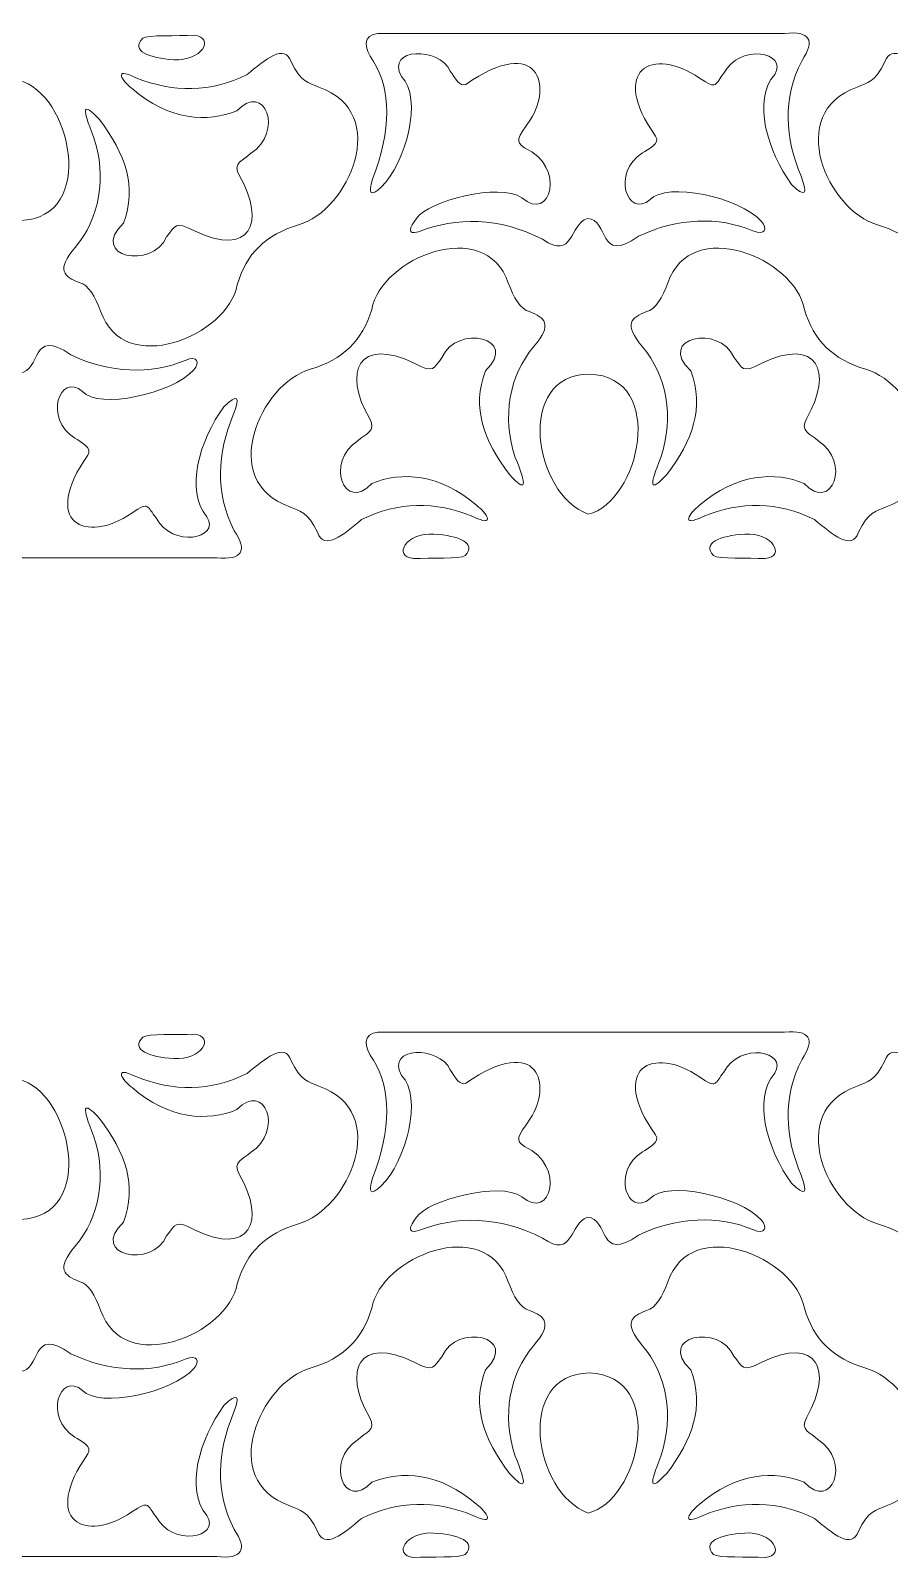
# Model space of a CAD drawing. Header units: centimetres. Extents: x -120 to 120, y -26 to 26.
# Drawn here: x -90.9 to -61.7, y -25.9 to 26 of the extents above; entities that cross this region are included whole.
import ezdxf

# ---------------------------------------------------------------- set-up
doc = ezdxf.new("R2010")
doc.units = ezdxf.units.CM
doc.header["$MEASUREMENT"] = 0
doc.layers.add('layer 1', color=7, linetype='Continuous')

msp = doc.modelspace()

# ---------------------------------------------------------------- linework, layer by layer
at = {"layer": 'layer 1', "color": 114, "lineweight": 9}
for points, knots in [([(-64.73346, 21.02465), (-64.49041, 20.39162), (-64.58977, 20.28931), (-65.05721, 20.7434), (-65.05721, 20.7434), (-65.86921, 21.8768), (-66.39406, 23.58521), (-65.62721, 24.4734), (-65.62721, 24.4734), (-65.16083, 25.22822), (-66.81146, 25.54782), (-67.34961, 24.51174), (-67.34961, 24.51174), (-67.66971, 24.1459), (-67.55351, 23.92385), (-68.17596, 24.3509), (-68.17596, 24.3509), (-69.75879, 25.43685), (-71.27426, 24.64714), (-69.66471, 22.38215), (-69.66471, 22.38215), (-69.49747, 22.13501), (-69.92972, 21.92589), (-70.11221, 21.8109), (-70.11221, 21.8109), (-71.16199, 21.1494), (-70.63689, 19.57249), (-69.84471, 20.2284), (-69.84471, 20.2284), (-69.29712, 20.84691), (-66.82385, 20.31901), (-66.07221, 19.4909), (-66.07221, 19.4909), (-65.876, 19.24812), (-65.92814, 18.99675), (-66.36971, 19.1734), (-66.36971, 19.1734), (-67.5193, 19.65783), (-68.92687, 19.61552), (-70.24721, 18.9859), (-70.24721, 18.9859), (-71.6265, 18.01202), (-71.23938, 19.56738), (-71.97721, 19.5909), (-71.97721, 19.5909), (-72.59743, 19.39431), (-72.43437, 18.15552), (-73.49971, 18.8834), (-73.49971, 18.8834), (-74.98002, 19.64468), (-76.42514, 19.63844), (-77.70721, 19.1409), (-77.70721, 19.1409), (-78.1185, 19.02383), (-78.00253, 19.28504), (-77.77471, 19.5909), (-77.77471, 19.5909), (-77.38552, 20.17609), (-74.95663, 20.81959), (-74.20471, 20.28965), (-74.20471, 20.28965), (-73.21852, 19.43376), (-72.67892, 21.34134), (-74.11221, 21.9884), (-74.11221, 21.9884), (-74.43484, 22.21848), (-74.35537, 22.28669), (-73.90846, 22.9509), (-73.90846, 22.9509), (-73.17796, 24.03658), (-73.60186, 25.8634), (-76.10221, 24.1334), (-76.10221, 24.1334), (-76.30768, 24.0498), (-76.46596, 24.33465), (-76.62971, 24.58715), (-76.62971, 24.58715), (-77.00174, 25.41672), (-78.82715, 25.39216), (-78.28221, 24.4009), (-78.28221, 24.4009), (-77.55288, 23.68534), (-78.12644, 21.46222), (-78.96721, 20.6559), (-78.96721, 20.6559), (-79.32415, 20.32303), (-79.42331, 20.41053), (-79.26471, 20.9184), (-79.26471, 20.9184), (-78.61418, 22.58644), (-78.64374, 23.98132), (-79.23221, 24.9159), (-79.23221, 24.9159), (-79.58513, 25.37912), (-79.58421, 25.82692), (-79.08221, 25.8634), (-79.08221, 25.8634), (-79.08221, 25.8634), (-65.29447, 25.8634), (-65.29447, 25.8634), (-65.29447, 25.8634), (-64.43316, 25.96045), (-64.24348, 25.62121), (-64.69971, 24.9484), (-64.69971, 24.9484), (-65.37585, 23.63633), (-65.27311, 22.32911), (-64.73346, 21.02465)], [0, 0, 0, 0, 0.03571429, 0.03571429, 0.03571429, 0.03571429, 0.07142857, 0.07142857, 0.07142857, 0.07142857, 0.10714286, 0.10714286, 0.10714286, 0.10714286, 0.14285714, 0.14285714, 0.14285714, 0.14285714, 0.17857143, 0.17857143, 0.17857143, 0.17857143, 0.21428571, 0.21428571, 0.21428571, 0.21428571, 0.25, 0.25, 0.25, 0.25, 0.28571429, 0.28571429, 0.28571429, 0.28571429, 0.32142857, 0.32142857, 0.32142857, 0.32142857, 0.35714286, 0.35714286, 0.35714286, 0.35714286, 0.39285714, 0.39285714, 0.39285714, 0.39285714, 0.42857143, 0.42857143, 0.42857143, 0.42857143, 0.46428571, 0.46428571, 0.46428571, 0.46428571, 0.5, 0.5, 0.5, 0.5, 0.53571429, 0.53571429, 0.53571429, 0.53571429, 0.57142857, 0.57142857, 0.57142857, 0.57142857, 0.60714286, 0.60714286, 0.60714286, 0.60714286, 0.64285714, 0.64285714, 0.64285714, 0.64285714, 0.67857143, 0.67857143, 0.67857143, 0.67857143, 0.71428571, 0.71428571, 0.71428571, 0.71428571, 0.75, 0.75, 0.75, 0.75, 0.78571429, 0.78571429, 0.78571429, 0.78571429, 0.82142857, 0.82142857, 0.82142857, 0.82142857, 0.85714286, 0.85714286, 0.85714286, 0.85714286, 0.89285714, 0.89285714, 0.89285714, 0.89285714, 0.92857143, 0.92857143, 0.92857143, 0.92857143, 1, 1, 1, 1]), ([(-88.72684, 22.35795), (-88.25789, 20.98293), (-88.53196, 19.57407), (-89.3474, 18.61059), (-89.3474, 18.61059), (-90.01078, 17.83622), (-89.72382, 17.61468), (-89.20934, 17.41795), (-89.20934, 17.41795), (-88.89497, 17.34296), (-88.6768, 16.94011), (-88.48559, 16.44544), (-88.48559, 16.44544), (-87.71226, 14.16461), (-84.17355, 15.59529), (-83.85559, 17.34045), (-83.85559, 17.34045), (-83.54263, 18.40238), (-82.88773, 19.0413), (-81.77434, 19.37295), (-81.77434, 19.37295), (-80.08365, 19.85303), (-78.6039, 23.17257), (-81.08184, 24.03795), (-81.08184, 24.03795), (-81.43684, 24.20045), (-81.68844, 24.19825), (-82.02059, 24.89545), (-82.02059, 24.89545), (-82.23776, 25.54525), (-82.9058, 24.97764), (-83.51597, 24.46823), (-83.51597, 24.46823), (-84.75811, 23.85408), (-86.01561, 23.84476), (-87.28847, 24.36323), (-87.28847, 24.36323), (-88.09898, 24.7591), (-87.74411, 24.22945), (-87.42223, 23.99466), (-87.42223, 23.99466), (-86.17356, 22.90148), (-84.84606, 22.83167), (-83.86434, 23.24295), (-83.86434, 23.24295), (-82.92367, 24.24878), (-82.25558, 22.52313), (-83.39934, 21.79045), (-83.39934, 21.79045), (-83.62684, 21.55587), (-84.04887, 21.4916), (-83.77684, 21.03295), (-83.77684, 21.03295), (-82.8707, 19.44395), (-83.41184, 18.26295), (-85.30184, 19.16545), (-85.30184, 19.16545), (-85.98079, 19.53463), (-85.94934, 19.33295), (-86.25059, 18.9617), (-86.25059, 18.9617), (-86.72986, 17.8408), (-88.9037, 18.29615), (-87.71184, 19.42545), (-87.71184, 19.42545), (-87.23969, 20.67982), (-87.65029, 21.77849), (-88.52684, 22.94295), (-88.52684, 22.94295), (-89.11686, 23.57602), (-89.12252, 23.34285), (-88.72684, 22.35795)], [0, 0, 0, 0, 0.05263158, 0.05263158, 0.05263158, 0.05263158, 0.10526316, 0.10526316, 0.10526316, 0.10526316, 0.15789474, 0.15789474, 0.15789474, 0.15789474, 0.21052632, 0.21052632, 0.21052632, 0.21052632, 0.26315789, 0.26315789, 0.26315789, 0.26315789, 0.31578947, 0.31578947, 0.31578947, 0.31578947, 0.36842105, 0.36842105, 0.36842105, 0.36842105, 0.42105263, 0.42105263, 0.42105263, 0.42105263, 0.47368421, 0.47368421, 0.47368421, 0.47368421, 0.52631579, 0.52631579, 0.52631579, 0.52631579, 0.57894737, 0.57894737, 0.57894737, 0.57894737, 0.63157895, 0.63157895, 0.63157895, 0.63157895, 0.68421053, 0.68421053, 0.68421053, 0.68421053, 0.73684211, 0.73684211, 0.73684211, 0.73684211, 0.78947368, 0.78947368, 0.78947368, 0.78947368, 0.84210526, 0.84210526, 0.84210526, 0.84210526, 0.89473684, 0.89473684, 0.89473684, 0.89473684, 1, 1, 1, 1]), ([(-87.06073, 25.6994), (-87.47477, 25.27527), (-86.84218, 25.02263), (-86.00573, 24.97191), (-86.00573, 24.97191), (-85.05747, 24.91441), (-84.59307, 25.72049), (-85.31573, 25.8019), (-85.31573, 25.8019), (-85.8974, 25.76773), (-86.88567, 25.82344), (-87.06073, 25.6994)], [0, 0, 0, 0, 0.25, 0.25, 0.25, 0.25, 0.5, 0.5, 0.5, 0.5, 1, 1, 1, 1]), ([(-55.18462, 22.35795), (-55.65357, 20.98293), (-55.3795, 19.57407), (-54.56406, 18.61059), (-54.56406, 18.61059), (-53.90068, 17.83622), (-54.18764, 17.61468), (-54.70212, 17.41795), (-54.70212, 17.41795), (-55.01649, 17.34296), (-55.23466, 16.94011), (-55.42587, 16.44544), (-55.42587, 16.44544), (-56.1992, 14.16461), (-59.73791, 15.59529), (-60.05587, 17.34045), (-60.05587, 17.34045), (-60.36883, 18.40238), (-61.02373, 19.0413), (-62.13712, 19.37295), (-62.13712, 19.37295), (-63.82781, 19.85303), (-65.30756, 23.17257), (-62.82962, 24.03795), (-62.82962, 24.03795), (-62.47462, 24.20045), (-62.22302, 24.19825), (-61.89087, 24.89545), (-61.89087, 24.89545), (-61.6737, 25.54525), (-61.00566, 24.97764), (-60.39549, 24.46823), (-60.39549, 24.46823), (-59.15335, 23.85408), (-57.89585, 23.84476), (-56.62299, 24.36323), (-56.62299, 24.36323), (-55.81248, 24.7591), (-56.16735, 24.22945), (-56.48923, 23.99466), (-56.48923, 23.99466), (-57.7379, 22.90148), (-59.0654, 22.83167), (-60.04712, 23.24295), (-60.04712, 23.24295), (-60.98779, 24.24878), (-61.65588, 22.52313), (-60.51212, 21.79045), (-60.51212, 21.79045), (-60.28462, 21.55587), (-59.86259, 21.4916), (-60.13462, 21.03295), (-60.13462, 21.03295), (-61.04076, 19.44395), (-60.49962, 18.26295), (-58.60962, 19.16545), (-58.60962, 19.16545), (-57.93067, 19.53463), (-57.96212, 19.33295), (-57.66087, 18.9617), (-57.66087, 18.9617), (-57.1816, 17.8408), (-55.00776, 18.29615), (-56.19962, 19.42545), (-56.19962, 19.42545), (-56.67177, 20.67982), (-56.26117, 21.77849), (-55.38462, 22.94295), (-55.38462, 22.94295), (-54.7946, 23.57602), (-54.78894, 23.34285), (-55.18462, 22.35795)], [0, 0, 0, 0, 0.05263158, 0.05263158, 0.05263158, 0.05263158, 0.10526316, 0.10526316, 0.10526316, 0.10526316, 0.15789474, 0.15789474, 0.15789474, 0.15789474, 0.21052632, 0.21052632, 0.21052632, 0.21052632, 0.26315789, 0.26315789, 0.26315789, 0.26315789, 0.31578947, 0.31578947, 0.31578947, 0.31578947, 0.36842105, 0.36842105, 0.36842105, 0.36842105, 0.42105263, 0.42105263, 0.42105263, 0.42105263, 0.47368421, 0.47368421, 0.47368421, 0.47368421, 0.52631579, 0.52631579, 0.52631579, 0.52631579, 0.57894737, 0.57894737, 0.57894737, 0.57894737, 0.63157895, 0.63157895, 0.63157895, 0.63157895, 0.68421053, 0.68421053, 0.68421053, 0.68421053, 0.73684211, 0.73684211, 0.73684211, 0.73684211, 0.78947368, 0.78947368, 0.78947368, 0.78947368, 0.84210526, 0.84210526, 0.84210526, 0.84210526, 0.89473684, 0.89473684, 0.89473684, 0.89473684, 1, 1, 1, 1]), ([(-91.25862, 24.26743), (-93.12131, 23.58728), (-93.73112, 19.54243), (-91.22112, 19.51994), (-91.22112, 19.51994), (-88.5503, 19.60123), (-89.52038, 23.87958), (-91.25862, 24.26743)], [0, 0, 0, 0, 0.33333333, 0.33333333, 0.33333333, 0.33333333, 1, 1, 1, 1]), ([(-74.4232, 11.49115), (-74.89215, 12.86617), (-74.61808, 14.27503), (-73.80264, 15.23851), (-73.80264, 15.23851), (-73.13926, 16.01288), (-73.42622, 16.23442), (-73.9407, 16.43115), (-73.9407, 16.43115), (-74.25507, 16.50614), (-74.47324, 16.90899), (-74.66445, 17.40366), (-74.66445, 17.40366), (-75.43778, 19.68449), (-78.97649, 18.25381), (-79.29445, 16.50865), (-79.29445, 16.50865), (-79.60741, 15.44672), (-80.26231, 14.8078), (-81.3757, 14.47615), (-81.3757, 14.47615), (-83.06639, 13.99607), (-84.54614, 10.67653), (-82.0682, 9.81115), (-82.0682, 9.81115), (-81.7132, 9.64865), (-81.4616, 9.65085), (-81.12945, 8.95365), (-81.12945, 8.95365), (-80.91228, 8.30385), (-80.24424, 8.87146), (-79.63407, 9.38087), (-79.63407, 9.38087), (-78.39193, 9.99502), (-77.13443, 10.00434), (-75.86157, 9.48587), (-75.86157, 9.48587), (-75.05106, 9.09), (-75.40593, 9.61965), (-75.72781, 9.85444), (-75.72781, 9.85444), (-76.97648, 10.94762), (-78.30398, 11.01743), (-79.2857, 10.60615), (-79.2857, 10.60615), (-80.22637, 9.60032), (-80.89446, 11.32597), (-79.7507, 12.05865), (-79.7507, 12.05865), (-79.5232, 12.29323), (-79.10117, 12.3575), (-79.3732, 12.81615), (-79.3732, 12.81615), (-80.27934, 14.40515), (-79.7382, 15.58615), (-77.8482, 14.68365), (-77.8482, 14.68365), (-77.16925, 14.31447), (-77.2007, 14.51615), (-76.89945, 14.8874), (-76.89945, 14.8874), (-76.42018, 16.0083), (-74.24634, 15.55295), (-75.4382, 14.42365), (-75.4382, 14.42365), (-75.91035, 13.16928), (-75.49975, 12.07061), (-74.6232, 10.90615), (-74.6232, 10.90615), (-74.03318, 10.27308), (-74.02752, 10.50625), (-74.4232, 11.49115)], [0, 0, 0, 0, 0.05263158, 0.05263158, 0.05263158, 0.05263158, 0.10526316, 0.10526316, 0.10526316, 0.10526316, 0.15789474, 0.15789474, 0.15789474, 0.15789474, 0.21052632, 0.21052632, 0.21052632, 0.21052632, 0.26315789, 0.26315789, 0.26315789, 0.26315789, 0.31578947, 0.31578947, 0.31578947, 0.31578947, 0.36842105, 0.36842105, 0.36842105, 0.36842105, 0.42105263, 0.42105263, 0.42105263, 0.42105263, 0.47368421, 0.47368421, 0.47368421, 0.47368421, 0.52631579, 0.52631579, 0.52631579, 0.52631579, 0.57894737, 0.57894737, 0.57894737, 0.57894737, 0.63157895, 0.63157895, 0.63157895, 0.63157895, 0.68421053, 0.68421053, 0.68421053, 0.68421053, 0.73684211, 0.73684211, 0.73684211, 0.73684211, 0.78947368, 0.78947368, 0.78947368, 0.78947368, 0.84210526, 0.84210526, 0.84210526, 0.84210526, 0.89473684, 0.89473684, 0.89473684, 0.89473684, 1, 1, 1, 1]), ([(-69.48822, 11.49115), (-69.01927, 12.86617), (-69.29334, 14.27503), (-70.10878, 15.23851), (-70.10878, 15.23851), (-70.77216, 16.01288), (-70.4852, 16.23442), (-69.97072, 16.43115), (-69.97072, 16.43115), (-69.65635, 16.50614), (-69.43818, 16.90899), (-69.24697, 17.40366), (-69.24697, 17.40366), (-68.47364, 19.68449), (-64.93493, 18.25381), (-64.61697, 16.50865), (-64.61697, 16.50865), (-64.30401, 15.44672), (-63.64911, 14.8078), (-62.53572, 14.47615), (-62.53572, 14.47615), (-60.84503, 13.99607), (-59.36528, 10.67653), (-61.84322, 9.81115), (-61.84322, 9.81115), (-62.19822, 9.64865), (-62.44982, 9.65085), (-62.78197, 8.95365), (-62.78197, 8.95365), (-62.99914, 8.30385), (-63.66718, 8.87146), (-64.27735, 9.38087), (-64.27735, 9.38087), (-65.51949, 9.99502), (-66.77699, 10.00434), (-68.04985, 9.48587), (-68.04985, 9.48587), (-68.86036, 9.09), (-68.50549, 9.61965), (-68.18361, 9.85444), (-68.18361, 9.85444), (-66.93494, 10.94762), (-65.60744, 11.01743), (-64.62572, 10.60615), (-64.62572, 10.60615), (-63.68505, 9.60032), (-63.01696, 11.32597), (-64.16072, 12.05865), (-64.16072, 12.05865), (-64.38822, 12.29323), (-64.81025, 12.3575), (-64.53822, 12.81615), (-64.53822, 12.81615), (-63.63208, 14.40515), (-64.17322, 15.58615), (-66.06322, 14.68365), (-66.06322, 14.68365), (-66.74217, 14.31447), (-66.71072, 14.51615), (-67.01197, 14.8874), (-67.01197, 14.8874), (-67.49124, 16.0083), (-69.66508, 15.55295), (-68.47322, 14.42365), (-68.47322, 14.42365), (-68.00107, 13.16928), (-68.41167, 12.07061), (-69.28822, 10.90615), (-69.28822, 10.90615), (-69.87824, 10.27308), (-69.8839, 10.50625), (-69.48822, 11.49115)], [0, 0, 0, 0, 0.05263158, 0.05263158, 0.05263158, 0.05263158, 0.10526316, 0.10526316, 0.10526316, 0.10526316, 0.15789474, 0.15789474, 0.15789474, 0.15789474, 0.21052632, 0.21052632, 0.21052632, 0.21052632, 0.26315789, 0.26315789, 0.26315789, 0.26315789, 0.31578947, 0.31578947, 0.31578947, 0.31578947, 0.36842105, 0.36842105, 0.36842105, 0.36842105, 0.42105263, 0.42105263, 0.42105263, 0.42105263, 0.47368421, 0.47368421, 0.47368421, 0.47368421, 0.52631579, 0.52631579, 0.52631579, 0.52631579, 0.57894737, 0.57894737, 0.57894737, 0.57894737, 0.63157895, 0.63157895, 0.63157895, 0.63157895, 0.68421053, 0.68421053, 0.68421053, 0.68421053, 0.73684211, 0.73684211, 0.73684211, 0.73684211, 0.78947368, 0.78947368, 0.78947368, 0.78947368, 0.84210526, 0.84210526, 0.84210526, 0.84210526, 0.89473684, 0.89473684, 0.89473684, 0.89473684, 1, 1, 1, 1]), ([(-83.98617, 12.92734), (-83.74312, 13.56037), (-83.84248, 13.66268), (-84.30992, 13.20859), (-84.30992, 13.20859), (-85.12192, 12.07519), (-85.64677, 10.36678), (-84.87992, 9.47859), (-84.87992, 9.47859), (-84.41354, 8.72377), (-86.06417, 8.40417), (-86.60232, 9.44025), (-86.60232, 9.44025), (-86.92242, 9.80609), (-86.80622, 10.02814), (-87.42867, 9.60109), (-87.42867, 9.60109), (-89.0115, 8.51514), (-90.52697, 9.30485), (-88.91742, 11.56984), (-88.91742, 11.56984), (-88.75018, 11.81698), (-89.18243, 12.0261), (-89.36492, 12.14109), (-89.36492, 12.14109), (-90.4147, 12.80259), (-89.8896, 14.3795), (-89.09742, 13.72359), (-89.09742, 13.72359), (-88.54983, 13.10508), (-86.07656, 13.63298), (-85.32492, 14.46109), (-85.32492, 14.46109), (-85.12871, 14.70387), (-85.18085, 14.95524), (-85.62242, 14.77859), (-85.62242, 14.77859), (-86.77201, 14.29416), (-88.17958, 14.33647), (-89.49992, 14.96609), (-89.49992, 14.96609), (-90.87921, 15.93997), (-90.49209, 14.38461), (-91.22992, 14.36109), (-91.22992, 14.36109), (-91.85014, 14.55768), (-91.68708, 15.79647), (-92.75242, 15.06859), (-92.75242, 15.06859), (-94.23273, 14.30731), (-95.67785, 14.31355), (-96.95992, 14.81109), (-96.95992, 14.81109), (-97.37121, 14.92816), (-97.25524, 14.66695), (-97.02742, 14.36109), (-97.02742, 14.36109), (-96.63823, 13.7759), (-94.20934, 13.1324), (-93.45742, 13.66234), (-93.45742, 13.66234), (-92.47123, 14.51823), (-91.93163, 12.61065), (-93.36492, 11.96359), (-93.36492, 11.96359), (-93.68755, 11.73351), (-93.60808, 11.6653), (-93.16117, 11.00109), (-93.16117, 11.00109), (-92.43067, 9.91541), (-92.85457, 8.08859), (-95.35492, 9.81859), (-95.35492, 9.81859), (-95.56039, 9.90219), (-95.71867, 9.61734), (-95.88242, 9.36484), (-95.88242, 9.36484), (-96.25445, 8.53527), (-98.07986, 8.55983), (-97.53492, 9.55109), (-97.53492, 9.55109), (-96.80559, 10.26665), (-97.37915, 12.48977), (-98.21992, 13.29609), (-98.21992, 13.29609), (-98.57686, 13.62896), (-98.67602, 13.54146), (-98.51742, 13.03359), (-98.51742, 13.03359), (-97.86689, 11.36555), (-97.89645, 9.97067), (-98.48492, 9.03609), (-98.48492, 9.03609), (-98.83784, 8.57287), (-98.83692, 8.12507), (-98.33492, 8.08859), (-98.33492, 8.08859), (-98.33492, 8.08859), (-84.54718, 8.08859), (-84.54718, 8.08859), (-84.54718, 8.08859), (-83.68587, 7.99154), (-83.49619, 8.33078), (-83.95242, 9.00359), (-83.95242, 9.00359), (-84.62856, 10.31566), (-84.52582, 11.62288), (-83.98617, 12.92734)], [0, 0, 0, 0, 0.03571429, 0.03571429, 0.03571429, 0.03571429, 0.07142857, 0.07142857, 0.07142857, 0.07142857, 0.10714286, 0.10714286, 0.10714286, 0.10714286, 0.14285714, 0.14285714, 0.14285714, 0.14285714, 0.17857143, 0.17857143, 0.17857143, 0.17857143, 0.21428571, 0.21428571, 0.21428571, 0.21428571, 0.25, 0.25, 0.25, 0.25, 0.28571429, 0.28571429, 0.28571429, 0.28571429, 0.32142857, 0.32142857, 0.32142857, 0.32142857, 0.35714286, 0.35714286, 0.35714286, 0.35714286, 0.39285714, 0.39285714, 0.39285714, 0.39285714, 0.42857143, 0.42857143, 0.42857143, 0.42857143, 0.46428571, 0.46428571, 0.46428571, 0.46428571, 0.5, 0.5, 0.5, 0.5, 0.53571429, 0.53571429, 0.53571429, 0.53571429, 0.57142857, 0.57142857, 0.57142857, 0.57142857, 0.60714286, 0.60714286, 0.60714286, 0.60714286, 0.64285714, 0.64285714, 0.64285714, 0.64285714, 0.67857143, 0.67857143, 0.67857143, 0.67857143, 0.71428571, 0.71428571, 0.71428571, 0.71428571, 0.75, 0.75, 0.75, 0.75, 0.78571429, 0.78571429, 0.78571429, 0.78571429, 0.82142857, 0.82142857, 0.82142857, 0.82142857, 0.85714286, 0.85714286, 0.85714286, 0.85714286, 0.89285714, 0.89285714, 0.89285714, 0.89285714, 0.92857143, 0.92857143, 0.92857143, 0.92857143, 1, 1, 1, 1]), ([(-71.95462, 9.56545), (-73.81731, 10.2456), (-74.42712, 14.29045), (-71.91712, 14.31294), (-71.91712, 14.31294), (-69.2463, 14.23165), (-70.21638, 9.9533), (-71.95462, 9.56545)], [0, 0, 0, 0, 0.33333333, 0.33333333, 0.33333333, 0.33333333, 1, 1, 1, 1]), ([(-76.12677, 8.15899), (-75.71273, 8.58312), (-76.34532, 8.83576), (-77.18177, 8.88648), (-77.18177, 8.88648), (-78.13003, 8.94398), (-78.59443, 8.1379), (-77.87177, 8.05649), (-77.87177, 8.05649), (-77.2901, 8.09066), (-76.30183, 8.03495), (-76.12677, 8.15899)], [0, 0, 0, 0, 0.25, 0.25, 0.25, 0.25, 0.5, 0.5, 0.5, 0.5, 1, 1, 1, 1]), ([(-67.69948, 8.15899), (-68.11352, 8.58312), (-67.48093, 8.83576), (-66.64448, 8.88648), (-66.64448, 8.88648), (-65.69622, 8.94398), (-65.23182, 8.1379), (-65.95448, 8.05649), (-65.95448, 8.05649), (-66.53615, 8.09066), (-67.52442, 8.03495), (-67.69948, 8.15899)], [0, 0, 0, 0, 0.25, 0.25, 0.25, 0.25, 0.5, 0.5, 0.5, 0.5, 1, 1, 1, 1])]:
    msp.add_open_spline(points, degree=3, knots=knots, dxfattribs=at)
at = {"layer": 'layer 1', "color": 177, "lineweight": 9}
for points, knots in [([(-87.06074, -8.16728), (-87.47478, -8.59141), (-86.84219, -8.84405), (-86.00574, -8.89477), (-86.00574, -8.89477), (-85.05748, -8.95227), (-84.59308, -8.14619), (-85.31574, -8.06478), (-85.31574, -8.06478), (-85.89741, -8.09895), (-86.88568, -8.04324), (-87.06074, -8.16728)], [0, 0, 0, 0, 0.25, 0.25, 0.25, 0.25, 0.5, 0.5, 0.5, 0.5, 1, 1, 1, 1]), ([(-64.73347, -12.84203), (-64.49042, -13.47506), (-64.58978, -13.57737), (-65.05722, -13.12328), (-65.05722, -13.12328), (-65.86922, -11.98988), (-66.39407, -10.28147), (-65.62722, -9.39328), (-65.62722, -9.39328), (-65.16084, -8.63846), (-66.81147, -8.31886), (-67.34962, -9.35494), (-67.34962, -9.35494), (-67.66972, -9.72078), (-67.55352, -9.94283), (-68.17597, -9.51578), (-68.17597, -9.51578), (-69.7588, -8.42983), (-71.27427, -9.21954), (-69.66472, -11.48453), (-69.66472, -11.48453), (-69.49748, -11.73167), (-69.92973, -11.94079), (-70.11222, -12.05578), (-70.11222, -12.05578), (-71.162, -12.71728), (-70.6369, -14.29419), (-69.84472, -13.63828), (-69.84472, -13.63828), (-69.29713, -13.01977), (-66.82386, -13.54767), (-66.07222, -14.37578), (-66.07222, -14.37578), (-65.87601, -14.61856), (-65.92815, -14.86993), (-66.36972, -14.69328), (-66.36972, -14.69328), (-67.51931, -14.20885), (-68.92688, -14.25116), (-70.24722, -14.88078), (-70.24722, -14.88078), (-71.62651, -15.85466), (-71.23939, -14.2993), (-71.97722, -14.27578), (-71.97722, -14.27578), (-72.59744, -14.47237), (-72.43438, -15.71116), (-73.49972, -14.98328), (-73.49972, -14.98328), (-74.98003, -14.222), (-76.42515, -14.22824), (-77.70722, -14.72578), (-77.70722, -14.72578), (-78.11851, -14.84285), (-78.00254, -14.58164), (-77.77472, -14.27578), (-77.77472, -14.27578), (-77.38553, -13.69059), (-74.95664, -13.04709), (-74.20472, -13.57703), (-74.20472, -13.57703), (-73.21853, -14.43292), (-72.67893, -12.52534), (-74.11222, -11.87828), (-74.11222, -11.87828), (-74.43485, -11.6482), (-74.35538, -11.57999), (-73.90847, -10.91578), (-73.90847, -10.91578), (-73.17797, -9.8301), (-73.60187, -8.00328), (-76.10222, -9.73328), (-76.10222, -9.73328), (-76.30769, -9.81688), (-76.46597, -9.53203), (-76.62972, -9.27953), (-76.62972, -9.27953), (-77.00175, -8.44996), (-78.82716, -8.47452), (-78.28222, -9.46578), (-78.28222, -9.46578), (-77.55289, -10.18134), (-78.12645, -12.40446), (-78.96722, -13.21078), (-78.96722, -13.21078), (-79.32416, -13.54365), (-79.42332, -13.45615), (-79.26472, -12.94828), (-79.26472, -12.94828), (-78.61419, -11.28024), (-78.64375, -9.88536), (-79.23222, -8.95078), (-79.23222, -8.95078), (-79.58514, -8.48756), (-79.58422, -8.03976), (-79.08222, -8.00328), (-79.08222, -8.00328), (-79.08222, -8.00328), (-65.29448, -8.00328), (-65.29448, -8.00328), (-65.29448, -8.00328), (-64.43317, -7.90623), (-64.24349, -8.24547), (-64.69972, -8.91828), (-64.69972, -8.91828), (-65.37586, -10.23035), (-65.27312, -11.53757), (-64.73347, -12.84203)], [0, 0, 0, 0, 0.03571429, 0.03571429, 0.03571429, 0.03571429, 0.07142857, 0.07142857, 0.07142857, 0.07142857, 0.10714286, 0.10714286, 0.10714286, 0.10714286, 0.14285714, 0.14285714, 0.14285714, 0.14285714, 0.17857143, 0.17857143, 0.17857143, 0.17857143, 0.21428571, 0.21428571, 0.21428571, 0.21428571, 0.25, 0.25, 0.25, 0.25, 0.28571429, 0.28571429, 0.28571429, 0.28571429, 0.32142857, 0.32142857, 0.32142857, 0.32142857, 0.35714286, 0.35714286, 0.35714286, 0.35714286, 0.39285714, 0.39285714, 0.39285714, 0.39285714, 0.42857143, 0.42857143, 0.42857143, 0.42857143, 0.46428571, 0.46428571, 0.46428571, 0.46428571, 0.5, 0.5, 0.5, 0.5, 0.53571429, 0.53571429, 0.53571429, 0.53571429, 0.57142857, 0.57142857, 0.57142857, 0.57142857, 0.60714286, 0.60714286, 0.60714286, 0.60714286, 0.64285714, 0.64285714, 0.64285714, 0.64285714, 0.67857143, 0.67857143, 0.67857143, 0.67857143, 0.71428571, 0.71428571, 0.71428571, 0.71428571, 0.75, 0.75, 0.75, 0.75, 0.78571429, 0.78571429, 0.78571429, 0.78571429, 0.82142857, 0.82142857, 0.82142857, 0.82142857, 0.85714286, 0.85714286, 0.85714286, 0.85714286, 0.89285714, 0.89285714, 0.89285714, 0.89285714, 0.92857143, 0.92857143, 0.92857143, 0.92857143, 1, 1, 1, 1]), ([(-88.72685, -11.50873), (-88.2579, -12.88375), (-88.53197, -14.29261), (-89.34741, -15.25609), (-89.34741, -15.25609), (-90.01079, -16.03046), (-89.72383, -16.252), (-89.20935, -16.44873), (-89.20935, -16.44873), (-88.89498, -16.52372), (-88.67681, -16.92657), (-88.4856, -17.42124), (-88.4856, -17.42124), (-87.71227, -19.70207), (-84.17356, -18.27139), (-83.8556, -16.52623), (-83.8556, -16.52623), (-83.54264, -15.4643), (-82.88774, -14.82538), (-81.77435, -14.49373), (-81.77435, -14.49373), (-80.08366, -14.01365), (-78.60391, -10.69411), (-81.08185, -9.82873), (-81.08185, -9.82873), (-81.43685, -9.66623), (-81.68845, -9.66843), (-82.0206, -8.97123), (-82.0206, -8.97123), (-82.23777, -8.32143), (-82.90581, -8.88904), (-83.51598, -9.39845), (-83.51598, -9.39845), (-84.75812, -10.0126), (-86.01562, -10.02192), (-87.28848, -9.50345), (-87.28848, -9.50345), (-88.09899, -9.10758), (-87.74412, -9.63723), (-87.42224, -9.87202), (-87.42224, -9.87202), (-86.17357, -10.9652), (-84.84607, -11.03501), (-83.86435, -10.62373), (-83.86435, -10.62373), (-82.92368, -9.6179), (-82.25559, -11.34355), (-83.39935, -12.07623), (-83.39935, -12.07623), (-83.62685, -12.31081), (-84.04888, -12.37508), (-83.77685, -12.83373), (-83.77685, -12.83373), (-82.87071, -14.42273), (-83.41185, -15.60373), (-85.30185, -14.70123), (-85.30185, -14.70123), (-85.9808, -14.33205), (-85.94935, -14.53373), (-86.2506, -14.90498), (-86.2506, -14.90498), (-86.72987, -16.02588), (-88.90371, -15.57053), (-87.71185, -14.44123), (-87.71185, -14.44123), (-87.2397, -13.18686), (-87.6503, -12.08819), (-88.52685, -10.92373), (-88.52685, -10.92373), (-89.11687, -10.29066), (-89.12253, -10.52383), (-88.72685, -11.50873)], [0, 0, 0, 0, 0.05263158, 0.05263158, 0.05263158, 0.05263158, 0.10526316, 0.10526316, 0.10526316, 0.10526316, 0.15789474, 0.15789474, 0.15789474, 0.15789474, 0.21052632, 0.21052632, 0.21052632, 0.21052632, 0.26315789, 0.26315789, 0.26315789, 0.26315789, 0.31578947, 0.31578947, 0.31578947, 0.31578947, 0.36842105, 0.36842105, 0.36842105, 0.36842105, 0.42105263, 0.42105263, 0.42105263, 0.42105263, 0.47368421, 0.47368421, 0.47368421, 0.47368421, 0.52631579, 0.52631579, 0.52631579, 0.52631579, 0.57894737, 0.57894737, 0.57894737, 0.57894737, 0.63157895, 0.63157895, 0.63157895, 0.63157895, 0.68421053, 0.68421053, 0.68421053, 0.68421053, 0.73684211, 0.73684211, 0.73684211, 0.73684211, 0.78947368, 0.78947368, 0.78947368, 0.78947368, 0.84210526, 0.84210526, 0.84210526, 0.84210526, 0.89473684, 0.89473684, 0.89473684, 0.89473684, 1, 1, 1, 1]), ([(-55.18463, -11.50873), (-55.65358, -12.88375), (-55.37951, -14.29261), (-54.56407, -15.25609), (-54.56407, -15.25609), (-53.90069, -16.03046), (-54.18765, -16.252), (-54.70213, -16.44873), (-54.70213, -16.44873), (-55.0165, -16.52372), (-55.23467, -16.92657), (-55.42588, -17.42124), (-55.42588, -17.42124), (-56.19921, -19.70207), (-59.73792, -18.27139), (-60.05588, -16.52623), (-60.05588, -16.52623), (-60.36884, -15.4643), (-61.02374, -14.82538), (-62.13713, -14.49373), (-62.13713, -14.49373), (-63.82782, -14.01365), (-65.30757, -10.69411), (-62.82963, -9.82873), (-62.82963, -9.82873), (-62.47463, -9.66623), (-62.22303, -9.66843), (-61.89088, -8.97123), (-61.89088, -8.97123), (-61.67371, -8.32143), (-61.00567, -8.88904), (-60.3955, -9.39845), (-60.3955, -9.39845), (-59.15336, -10.0126), (-57.89586, -10.02192), (-56.623, -9.50345), (-56.623, -9.50345), (-55.81249, -9.10758), (-56.16736, -9.63723), (-56.48924, -9.87202), (-56.48924, -9.87202), (-57.73791, -10.9652), (-59.06541, -11.03501), (-60.04713, -10.62373), (-60.04713, -10.62373), (-60.9878, -9.6179), (-61.65589, -11.34355), (-60.51213, -12.07623), (-60.51213, -12.07623), (-60.28463, -12.31081), (-59.8626, -12.37508), (-60.13463, -12.83373), (-60.13463, -12.83373), (-61.04077, -14.42273), (-60.49963, -15.60373), (-58.60963, -14.70123), (-58.60963, -14.70123), (-57.93068, -14.33205), (-57.96213, -14.53373), (-57.66088, -14.90498), (-57.66088, -14.90498), (-57.18161, -16.02588), (-55.00777, -15.57053), (-56.19963, -14.44123), (-56.19963, -14.44123), (-56.67178, -13.18686), (-56.26118, -12.08819), (-55.38463, -10.92373), (-55.38463, -10.92373), (-54.79461, -10.29066), (-54.78895, -10.52383), (-55.18463, -11.50873)], [0, 0, 0, 0, 0.05263158, 0.05263158, 0.05263158, 0.05263158, 0.10526316, 0.10526316, 0.10526316, 0.10526316, 0.15789474, 0.15789474, 0.15789474, 0.15789474, 0.21052632, 0.21052632, 0.21052632, 0.21052632, 0.26315789, 0.26315789, 0.26315789, 0.26315789, 0.31578947, 0.31578947, 0.31578947, 0.31578947, 0.36842105, 0.36842105, 0.36842105, 0.36842105, 0.42105263, 0.42105263, 0.42105263, 0.42105263, 0.47368421, 0.47368421, 0.47368421, 0.47368421, 0.52631579, 0.52631579, 0.52631579, 0.52631579, 0.57894737, 0.57894737, 0.57894737, 0.57894737, 0.63157895, 0.63157895, 0.63157895, 0.63157895, 0.68421053, 0.68421053, 0.68421053, 0.68421053, 0.73684211, 0.73684211, 0.73684211, 0.73684211, 0.78947368, 0.78947368, 0.78947368, 0.78947368, 0.84210526, 0.84210526, 0.84210526, 0.84210526, 0.89473684, 0.89473684, 0.89473684, 0.89473684, 1, 1, 1, 1]), ([(-91.25863, -9.59925), (-93.12132, -10.2794), (-93.73113, -14.32425), (-91.22113, -14.34674), (-91.22113, -14.34674), (-88.55031, -14.26545), (-89.52039, -9.9871), (-91.25863, -9.59925)], [0, 0, 0, 0, 0.33333333, 0.33333333, 0.33333333, 0.33333333, 1, 1, 1, 1]), ([(-74.42321, -22.37553), (-74.89216, -21.00051), (-74.61809, -19.59165), (-73.80265, -18.62817), (-73.80265, -18.62817), (-73.13927, -17.8538), (-73.42623, -17.63226), (-73.94071, -17.43553), (-73.94071, -17.43553), (-74.25508, -17.36054), (-74.47325, -16.95769), (-74.66446, -16.46302), (-74.66446, -16.46302), (-75.43779, -14.18219), (-78.9765, -15.61287), (-79.29446, -17.35803), (-79.29446, -17.35803), (-79.60742, -18.41996), (-80.26232, -19.05888), (-81.37571, -19.39053), (-81.37571, -19.39053), (-83.0664, -19.87061), (-84.54615, -23.19015), (-82.06821, -24.05553), (-82.06821, -24.05553), (-81.71321, -24.21803), (-81.46161, -24.21583), (-81.12946, -24.91303), (-81.12946, -24.91303), (-80.91229, -25.56283), (-80.24425, -24.99522), (-79.63408, -24.48581), (-79.63408, -24.48581), (-78.39194, -23.87166), (-77.13444, -23.86234), (-75.86158, -24.38081), (-75.86158, -24.38081), (-75.05107, -24.77668), (-75.40594, -24.24703), (-75.72782, -24.01224), (-75.72782, -24.01224), (-76.97649, -22.91906), (-78.30399, -22.84925), (-79.28571, -23.26053), (-79.28571, -23.26053), (-80.22638, -24.26636), (-80.89447, -22.54071), (-79.75071, -21.80803), (-79.75071, -21.80803), (-79.52321, -21.57345), (-79.10118, -21.50918), (-79.37321, -21.05053), (-79.37321, -21.05053), (-80.27935, -19.46153), (-79.73821, -18.28053), (-77.84821, -19.18303), (-77.84821, -19.18303), (-77.16926, -19.55221), (-77.20071, -19.35053), (-76.89946, -18.97928), (-76.89946, -18.97928), (-76.42019, -17.85838), (-74.24635, -18.31373), (-75.43821, -19.44303), (-75.43821, -19.44303), (-75.91036, -20.6974), (-75.49976, -21.79607), (-74.62321, -22.96053), (-74.62321, -22.96053), (-74.03319, -23.5936), (-74.02753, -23.36043), (-74.42321, -22.37553)], [0, 0, 0, 0, 0.05263158, 0.05263158, 0.05263158, 0.05263158, 0.10526316, 0.10526316, 0.10526316, 0.10526316, 0.15789474, 0.15789474, 0.15789474, 0.15789474, 0.21052632, 0.21052632, 0.21052632, 0.21052632, 0.26315789, 0.26315789, 0.26315789, 0.26315789, 0.31578947, 0.31578947, 0.31578947, 0.31578947, 0.36842105, 0.36842105, 0.36842105, 0.36842105, 0.42105263, 0.42105263, 0.42105263, 0.42105263, 0.47368421, 0.47368421, 0.47368421, 0.47368421, 0.52631579, 0.52631579, 0.52631579, 0.52631579, 0.57894737, 0.57894737, 0.57894737, 0.57894737, 0.63157895, 0.63157895, 0.63157895, 0.63157895, 0.68421053, 0.68421053, 0.68421053, 0.68421053, 0.73684211, 0.73684211, 0.73684211, 0.73684211, 0.78947368, 0.78947368, 0.78947368, 0.78947368, 0.84210526, 0.84210526, 0.84210526, 0.84210526, 0.89473684, 0.89473684, 0.89473684, 0.89473684, 1, 1, 1, 1]), ([(-69.48823, -22.37553), (-69.01928, -21.00051), (-69.29335, -19.59165), (-70.10879, -18.62817), (-70.10879, -18.62817), (-70.77217, -17.8538), (-70.48521, -17.63226), (-69.97073, -17.43553), (-69.97073, -17.43553), (-69.65636, -17.36054), (-69.43819, -16.95769), (-69.24698, -16.46302), (-69.24698, -16.46302), (-68.47365, -14.18219), (-64.93494, -15.61287), (-64.61698, -17.35803), (-64.61698, -17.35803), (-64.30402, -18.41996), (-63.64912, -19.05888), (-62.53573, -19.39053), (-62.53573, -19.39053), (-60.84504, -19.87061), (-59.36529, -23.19015), (-61.84323, -24.05553), (-61.84323, -24.05553), (-62.19823, -24.21803), (-62.44983, -24.21583), (-62.78198, -24.91303), (-62.78198, -24.91303), (-62.99915, -25.56283), (-63.66719, -24.99522), (-64.27736, -24.48581), (-64.27736, -24.48581), (-65.5195, -23.87166), (-66.777, -23.86234), (-68.04986, -24.38081), (-68.04986, -24.38081), (-68.86037, -24.77668), (-68.5055, -24.24703), (-68.18362, -24.01224), (-68.18362, -24.01224), (-66.93495, -22.91906), (-65.60745, -22.84925), (-64.62573, -23.26053), (-64.62573, -23.26053), (-63.68506, -24.26636), (-63.01697, -22.54071), (-64.16073, -21.80803), (-64.16073, -21.80803), (-64.38823, -21.57345), (-64.81026, -21.50918), (-64.53823, -21.05053), (-64.53823, -21.05053), (-63.63209, -19.46153), (-64.17323, -18.28053), (-66.06323, -19.18303), (-66.06323, -19.18303), (-66.74218, -19.55221), (-66.71073, -19.35053), (-67.01198, -18.97928), (-67.01198, -18.97928), (-67.49125, -17.85838), (-69.66509, -18.31373), (-68.47323, -19.44303), (-68.47323, -19.44303), (-68.00108, -20.6974), (-68.41168, -21.79607), (-69.28823, -22.96053), (-69.28823, -22.96053), (-69.87825, -23.5936), (-69.88391, -23.36043), (-69.48823, -22.37553)], [0, 0, 0, 0, 0.05263158, 0.05263158, 0.05263158, 0.05263158, 0.10526316, 0.10526316, 0.10526316, 0.10526316, 0.15789474, 0.15789474, 0.15789474, 0.15789474, 0.21052632, 0.21052632, 0.21052632, 0.21052632, 0.26315789, 0.26315789, 0.26315789, 0.26315789, 0.31578947, 0.31578947, 0.31578947, 0.31578947, 0.36842105, 0.36842105, 0.36842105, 0.36842105, 0.42105263, 0.42105263, 0.42105263, 0.42105263, 0.47368421, 0.47368421, 0.47368421, 0.47368421, 0.52631579, 0.52631579, 0.52631579, 0.52631579, 0.57894737, 0.57894737, 0.57894737, 0.57894737, 0.63157895, 0.63157895, 0.63157895, 0.63157895, 0.68421053, 0.68421053, 0.68421053, 0.68421053, 0.73684211, 0.73684211, 0.73684211, 0.73684211, 0.78947368, 0.78947368, 0.78947368, 0.78947368, 0.84210526, 0.84210526, 0.84210526, 0.84210526, 0.89473684, 0.89473684, 0.89473684, 0.89473684, 1, 1, 1, 1]), ([(-83.98618, -20.93934), (-83.74313, -20.30631), (-83.84249, -20.204), (-84.30993, -20.65809), (-84.30993, -20.65809), (-85.12193, -21.79149), (-85.64678, -23.4999), (-84.87993, -24.38809), (-84.87993, -24.38809), (-84.41355, -25.14291), (-86.06418, -25.46251), (-86.60233, -24.42643), (-86.60233, -24.42643), (-86.92243, -24.06059), (-86.80623, -23.83854), (-87.42868, -24.26559), (-87.42868, -24.26559), (-89.01151, -25.35154), (-90.52698, -24.56183), (-88.91743, -22.29684), (-88.91743, -22.29684), (-88.75019, -22.0497), (-89.18244, -21.84058), (-89.36493, -21.72559), (-89.36493, -21.72559), (-90.41471, -21.06409), (-89.88961, -19.48718), (-89.09743, -20.14309), (-89.09743, -20.14309), (-88.54984, -20.7616), (-86.07657, -20.2337), (-85.32493, -19.40559), (-85.32493, -19.40559), (-85.12872, -19.16281), (-85.18086, -18.91144), (-85.62243, -19.08809), (-85.62243, -19.08809), (-86.77202, -19.57252), (-88.17959, -19.53021), (-89.49993, -18.90059), (-89.49993, -18.90059), (-90.87922, -17.92671), (-90.4921, -19.48207), (-91.22993, -19.50559), (-91.22993, -19.50559), (-91.85015, -19.309), (-91.68709, -18.07021), (-92.75243, -18.79809), (-92.75243, -18.79809), (-94.23274, -19.55937), (-95.67786, -19.55313), (-96.95993, -19.05559), (-96.95993, -19.05559), (-97.37122, -18.93852), (-97.25525, -19.19973), (-97.02743, -19.50559), (-97.02743, -19.50559), (-96.63824, -20.09078), (-94.20935, -20.73428), (-93.45743, -20.20434), (-93.45743, -20.20434), (-92.47124, -19.34845), (-91.93164, -21.25603), (-93.36493, -21.90309), (-93.36493, -21.90309), (-93.68756, -22.13317), (-93.60809, -22.20138), (-93.16118, -22.86559), (-93.16118, -22.86559), (-92.43068, -23.95127), (-92.85458, -25.77809), (-95.35493, -24.04809), (-95.35493, -24.04809), (-95.5604, -23.96449), (-95.71868, -24.24934), (-95.88243, -24.50184), (-95.88243, -24.50184), (-96.25446, -25.33141), (-98.07987, -25.30685), (-97.53493, -24.31559), (-97.53493, -24.31559), (-96.8056, -23.60003), (-97.37916, -21.37691), (-98.21993, -20.57059), (-98.21993, -20.57059), (-98.57687, -20.23772), (-98.67603, -20.32522), (-98.51743, -20.83309), (-98.51743, -20.83309), (-97.8669, -22.50113), (-97.89646, -23.89601), (-98.48493, -24.83059), (-98.48493, -24.83059), (-98.83785, -25.29381), (-98.83693, -25.74161), (-98.33493, -25.77809), (-98.33493, -25.77809), (-98.33493, -25.77809), (-84.54719, -25.77809), (-84.54719, -25.77809), (-84.54719, -25.77809), (-83.68588, -25.87514), (-83.4962, -25.5359), (-83.95243, -24.86309), (-83.95243, -24.86309), (-84.62857, -23.55102), (-84.52583, -22.2438), (-83.98618, -20.93934)], [0, 0, 0, 0, 0.03571429, 0.03571429, 0.03571429, 0.03571429, 0.07142857, 0.07142857, 0.07142857, 0.07142857, 0.10714286, 0.10714286, 0.10714286, 0.10714286, 0.14285714, 0.14285714, 0.14285714, 0.14285714, 0.17857143, 0.17857143, 0.17857143, 0.17857143, 0.21428571, 0.21428571, 0.21428571, 0.21428571, 0.25, 0.25, 0.25, 0.25, 0.28571429, 0.28571429, 0.28571429, 0.28571429, 0.32142857, 0.32142857, 0.32142857, 0.32142857, 0.35714286, 0.35714286, 0.35714286, 0.35714286, 0.39285714, 0.39285714, 0.39285714, 0.39285714, 0.42857143, 0.42857143, 0.42857143, 0.42857143, 0.46428571, 0.46428571, 0.46428571, 0.46428571, 0.5, 0.5, 0.5, 0.5, 0.53571429, 0.53571429, 0.53571429, 0.53571429, 0.57142857, 0.57142857, 0.57142857, 0.57142857, 0.60714286, 0.60714286, 0.60714286, 0.60714286, 0.64285714, 0.64285714, 0.64285714, 0.64285714, 0.67857143, 0.67857143, 0.67857143, 0.67857143, 0.71428571, 0.71428571, 0.71428571, 0.71428571, 0.75, 0.75, 0.75, 0.75, 0.78571429, 0.78571429, 0.78571429, 0.78571429, 0.82142857, 0.82142857, 0.82142857, 0.82142857, 0.85714286, 0.85714286, 0.85714286, 0.85714286, 0.89285714, 0.89285714, 0.89285714, 0.89285714, 0.92857143, 0.92857143, 0.92857143, 0.92857143, 1, 1, 1, 1]), ([(-71.95463, -24.30123), (-73.81732, -23.62108), (-74.42713, -19.57623), (-71.91713, -19.55374), (-71.91713, -19.55374), (-69.24631, -19.63503), (-70.21639, -23.91338), (-71.95463, -24.30123)], [0, 0, 0, 0, 0.33333333, 0.33333333, 0.33333333, 0.33333333, 1, 1, 1, 1]), ([(-76.12678, -25.70769), (-75.71274, -25.28356), (-76.34533, -25.03092), (-77.18178, -24.9802), (-77.18178, -24.9802), (-78.13004, -24.9227), (-78.59444, -25.72878), (-77.87178, -25.81019), (-77.87178, -25.81019), (-77.29011, -25.77602), (-76.30184, -25.83173), (-76.12678, -25.70769)], [0, 0, 0, 0, 0.25, 0.25, 0.25, 0.25, 0.5, 0.5, 0.5, 0.5, 1, 1, 1, 1]), ([(-67.69949, -25.70769), (-68.11353, -25.28356), (-67.48094, -25.03092), (-66.64449, -24.9802), (-66.64449, -24.9802), (-65.69623, -24.9227), (-65.23183, -25.72878), (-65.95449, -25.81019), (-65.95449, -25.81019), (-66.53616, -25.77602), (-67.52443, -25.83173), (-67.69949, -25.70769)], [0, 0, 0, 0, 0.25, 0.25, 0.25, 0.25, 0.5, 0.5, 0.5, 0.5, 1, 1, 1, 1])]:
    msp.add_open_spline(points, degree=3, knots=knots, dxfattribs=at)

doc.saveas('drawing.dxf')
